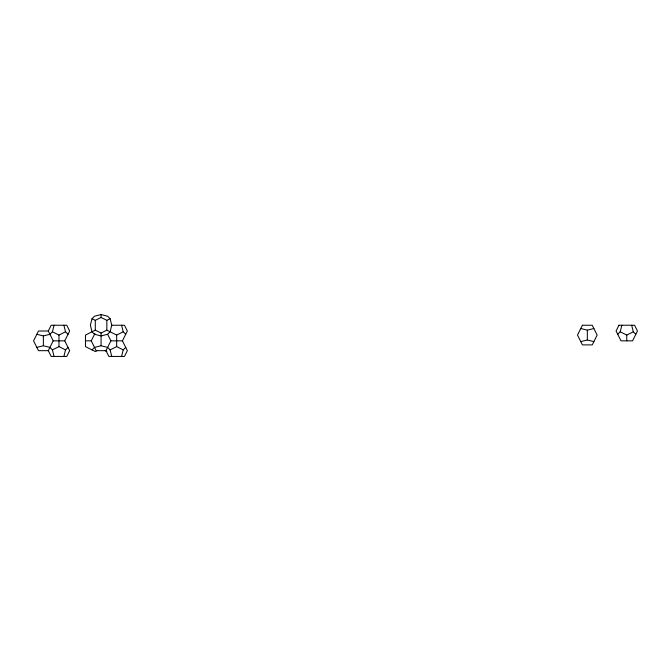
<?xml version="1.0" encoding="UTF-8"?>
<svg xmlns="http://www.w3.org/2000/svg" width="671" height="671" viewBox="0 0 671 671"><rect width="100%" height="100%" fill="white"/><g stroke="black" fill="none" stroke-linecap="round" stroke-linejoin="round"><path stroke-width="1.01" d="M36.821 334.292L43.372 335.928L49.922 334.292L52.422 331.793L54.057 325.242M63.888 356.435L65.523 349.893L68.023 347.393M92.019 318.691L90.384 325.242L92.019 331.793L94.519 334.292L101.069 335.928L107.62 334.292L110.111 331.793L111.755 325.242L110.111 318.691L107.62 316.2L101.069 314.565L94.519 316.2L92.019 318.691L95.299 320.335L101.069 317.45L106.84 320.335L110.111 318.691M121.577 356.435L123.212 349.893L125.712 347.393M617.723 334.292L620.214 331.793L621.849 325.242M48.287 331.013L51.172 325.242L66.773 325.242L69.658 331.013L64.743 340.843L69.658 350.665L66.773 356.435L51.172 356.435L48.287 350.665L53.202 340.843L48.287 331.013L38.465 331.013L33.55 340.843L38.465 350.665L48.287 350.665M111.755 325.242L124.462 325.242L127.347 331.013L122.432 340.843L127.347 350.665L124.462 356.435L108.87 356.435L105.984 350.665L96.154 350.665L91.239 340.843L94.93 333.47M105.984 350.665L110.891 340.843L107.62 334.292M92.019 349.893L94.519 347.393L101.069 345.758L107.62 347.393L110.111 349.893L111.755 356.435M52.422 331.793L58.973 335.072L65.523 331.793L68.023 334.292M36.821 347.393L43.372 345.758L49.922 347.393L52.422 349.893L58.973 346.613L65.523 349.893M125.712 334.292L123.212 331.793L116.662 335.072L106.84 330.157L101.069 333.042L95.299 330.157L85.469 335.072L85.469 346.613L95.299 351.529L96.943 350.698M110.111 349.893L116.662 346.613L123.212 349.893M620.214 331.793L626.764 335.072L633.315 331.793L635.814 334.292M580.776 328.522L587.326 330.157L593.877 328.522M580.776 341.623L587.326 339.987L593.877 341.623M53.202 340.843L64.743 340.843M85.469 340.843L91.239 340.843M110.891 340.843L122.432 340.843M105.188 350.698L106.84 351.529M631.679 325.242L633.315 331.793M121.577 325.242L123.212 331.793M63.888 325.242L65.523 331.793M52.422 349.893L54.057 356.435M626.764 335.072L626.764 340.843M587.326 330.157L587.326 339.987M116.662 335.072L116.662 346.613M106.84 320.335L106.84 330.157M101.069 314.565L101.069 317.45M101.069 333.042L101.069 345.758M95.299 320.335L95.299 330.157M58.973 335.072L58.973 346.613M43.372 335.928L43.372 345.758M582.411 325.242L577.496 335.072L582.411 344.894L592.241 344.894L597.148 335.072L592.241 325.242L582.411 325.242M618.964 325.242L616.079 331.013L620.994 340.843L632.535 340.843L637.45 331.013L634.565 325.242L618.964 325.242"/></g></svg>
